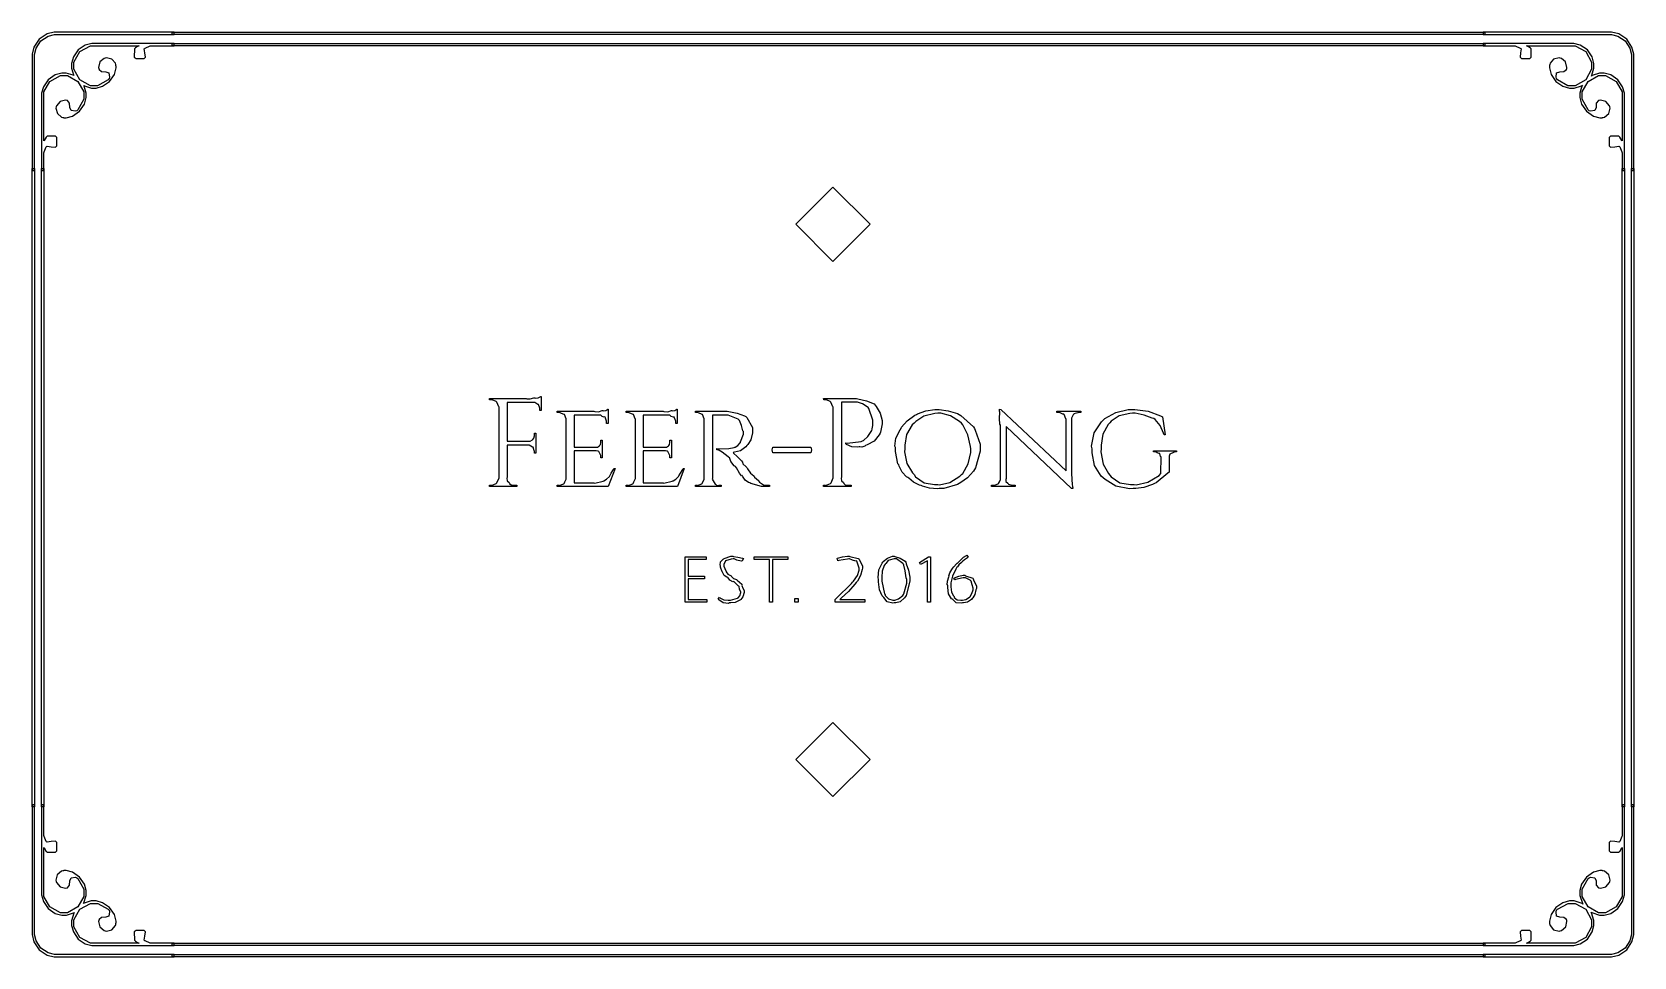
# Model space of a CAD drawing. Extents: x 0.09 to 3.27, y 0.08 to 1.92.
import ezdxf

# ---------------------------------------------------------------- set-up
doc = ezdxf.new("R2010")
doc.units = 0
doc.header["$MEASUREMENT"] = 0

msp = doc.modelspace()

# ---------------------------------------------------------------- linework, layer by layer
at = {"color": 33}
for points in [[(0.0919, 1.8706), (0.0919, 1.875), (0.0953, 1.8879), (0.1048, 1.9021), (0.1189, 1.9117), (0.1318, 1.9151), (0.1362, 1.9151), (0.3696, 1.9151), (0.3696, 1.9198), (0.1362, 1.9198), (0.1314, 1.9198), (0.1171, 1.9159), (0.1015, 1.9054), (0.091, 1.8898), (0.0871, 1.8755), (0.0871, 1.8706), (0.0871, 1.6449), (0.0919, 1.6449), (0.0919, 1.8706)], [(0.0919, 1.8706), (0.0919, 1.875), (0.0953, 1.8879), (0.1048, 1.9021), (0.1189, 1.9117), (0.1318, 1.9151), (0.1362, 1.9151), (0.3696, 1.9151), (0.3696, 1.9198), (0.1362, 1.9198), (0.1314, 1.9198), (0.1171, 1.9159), (0.1015, 1.9054), (0.091, 1.8898), (0.0871, 1.8755), (0.0871, 1.8706), (0.0871, 1.6449), (0.0919, 1.6449), (0.0919, 1.8706)], [(0.3659, 1.9198), (2.9743, 1.9198), (2.9743, 1.9151), (0.3659, 1.9151), (0.3659, 1.9198)], [(0.3659, 1.9198), (2.9743, 1.9198), (2.9743, 1.9151), (0.3659, 1.9151), (0.3659, 1.9198)], [(3.2215, 1.9151), (3.2258, 1.9151), (3.2387, 1.9117), (3.2528, 1.9021), (3.2623, 1.8879), (3.2658, 1.875), (3.2658, 1.8706), (3.2658, 1.6449), (3.2705, 1.6449), (3.2705, 1.8706), (3.2705, 1.8755), (3.2666, 1.8898), (3.2561, 1.9054), (3.2405, 1.9159), (3.2262, 1.9198), (3.2215, 1.9198), (2.9706, 1.9198), (2.9706, 1.9151), (3.2215, 1.9151)], [(3.2215, 1.9151), (3.2258, 1.9151), (3.2387, 1.9117), (3.2528, 1.9021), (3.2623, 1.8879), (3.2658, 1.875), (3.2658, 1.8706), (3.2658, 1.6449), (3.2705, 1.6449), (3.2705, 1.8706), (3.2705, 1.8755), (3.2666, 1.8898), (3.2561, 1.9054), (3.2405, 1.9159), (3.2262, 1.9198), (3.2215, 1.9198), (2.9706, 1.9198), (2.9706, 1.9151), (3.2215, 1.9151)], [(0.1108, 1.68), (0.1111, 1.6815), (0.1154, 1.6914), (0.116, 1.6921), (0.117, 1.6932), (0.1251, 1.6918), (0.1338, 1.6911), (0.1351, 1.6924), (0.1364, 1.6938), (0.1363, 1.7104), (0.135, 1.7117), (0.1337, 1.7131), (0.1171, 1.713), (0.1158, 1.7116), (0.1153, 1.7111), (0.1111, 1.7043), (0.1108, 1.7035), (0.1108, 1.7936), (0.1108, 1.8007), (0.1224, 1.8217), (0.1434, 1.8333), (0.1504, 1.8333), (0.1574, 1.8333), (0.1784, 1.8217), (0.19, 1.8007), (0.19, 1.7936), (0.19, 1.7861), (0.1782, 1.7653), (0.1761, 1.7635), (0.1734, 1.7628), (0.1647, 1.7636), (0.1623, 1.7701), (0.1619, 1.7783), (0.1578, 1.7834), (0.1562, 1.7838), (0.1539, 1.7844), (0.1431, 1.7818), (0.1359, 1.7733), (0.1353, 1.771), (0.1347, 1.7687), (0.1374, 1.7579), (0.1457, 1.7506), (0.1481, 1.75), (0.1482, 1.75), (0.1502, 1.7498), (0.1504, 1.7497), (0.1504, 1.7493), (0.1547, 1.7493), (0.1676, 1.7528), (0.1816, 1.7623), (0.1911, 1.7764), (0.1947, 1.7894), (0.1947, 1.7936), (0.1947, 1.7986), (0.1906, 1.812), (0.1899, 1.8134), (0.1915, 1.8127), (0.2054, 1.8085), (0.2101, 1.8085), (0.2144, 1.8085), (0.2272, 1.812), (0.2413, 1.8215), (0.2508, 1.8356), (0.2543, 1.8486), (0.2543, 1.8529), (0.2539, 1.8529), (0.2538, 1.8531), (0.2535, 1.8551), (0.2535, 1.8553), (0.2529, 1.8576), (0.2457, 1.866), (0.2349, 1.8687), (0.2326, 1.8681), (0.2303, 1.8675), (0.2219, 1.8603), (0.2192, 1.8495), (0.2198, 1.8471), (0.2202, 1.8455), (0.2253, 1.8414), (0.2335, 1.8409), (0.2399, 1.8386), (0.2408, 1.8299), (0.2401, 1.8272), (0.2383, 1.8251), (0.2171, 1.8132), (0.2101, 1.8132), (0.203, 1.8132), (0.182, 1.8249), (0.1705, 1.8459), (0.1705, 1.8529), (0.1705, 1.8599), (0.182, 1.881), (0.203, 1.8926), (0.2101, 1.8926), (0.3, 1.8926), (0.2992, 1.8923), (0.2923, 1.8881), (0.2918, 1.8876), (0.2905, 1.8863), (0.2904, 1.8697), (0.2918, 1.8684), (0.2931, 1.8671), (0.3097, 1.8669), (0.311, 1.8682), (0.3123, 1.8696), (0.3116, 1.8783), (0.3102, 1.8864), (0.3113, 1.8874), (0.3121, 1.888), (0.3219, 1.8923), (0.3235, 1.8926), (0.3696, 1.8926), (0.3696, 1.8973), (0.2101, 1.8973), (0.2057, 1.8973), (0.1928, 1.8938), (0.1788, 1.8843), (0.1693, 1.8702), (0.1658, 1.8572), (0.1658, 1.8529), (0.1658, 1.848), (0.1698, 1.8346), (0.1705, 1.8331), (0.169, 1.8339), (0.155, 1.838), (0.1504, 1.838), (0.1461, 1.838), (0.1331, 1.8345), (0.1191, 1.825), (0.1096, 1.8109), (0.1062, 1.798), (0.1062, 1.7936), (0.1062, 1.6449), (0.1108, 1.6449), (0.1108, 1.68), (0.1108, 1.68)], [(0.1108, 1.68), (0.1111, 1.6815), (0.1154, 1.6914), (0.116, 1.6921), (0.117, 1.6932), (0.1251, 1.6918), (0.1338, 1.6911), (0.1351, 1.6924), (0.1364, 1.6938), (0.1363, 1.7104), (0.135, 1.7117), (0.1337, 1.7131), (0.1171, 1.713), (0.1158, 1.7116), (0.1153, 1.7111), (0.1111, 1.7043), (0.1108, 1.7035), (0.1108, 1.7936), (0.1108, 1.8007), (0.1224, 1.8217), (0.1434, 1.8333), (0.1504, 1.8333), (0.1574, 1.8333), (0.1784, 1.8217), (0.19, 1.8007), (0.19, 1.7936), (0.19, 1.7861), (0.1782, 1.7653), (0.1761, 1.7635), (0.1734, 1.7628), (0.1647, 1.7636), (0.1623, 1.7701), (0.1619, 1.7783), (0.1578, 1.7834), (0.1562, 1.7838), (0.1539, 1.7844), (0.1431, 1.7818), (0.1359, 1.7733), (0.1353, 1.771), (0.1347, 1.7687), (0.1374, 1.7579), (0.1457, 1.7506), (0.1481, 1.75), (0.1482, 1.75), (0.1502, 1.7498), (0.1504, 1.7497), (0.1504, 1.7493), (0.1547, 1.7493), (0.1676, 1.7528), (0.1816, 1.7623), (0.1911, 1.7764), (0.1947, 1.7894), (0.1947, 1.7936), (0.1947, 1.7986), (0.1906, 1.812), (0.1899, 1.8134), (0.1915, 1.8127), (0.2054, 1.8085), (0.2101, 1.8085), (0.2144, 1.8085), (0.2272, 1.812), (0.2413, 1.8215), (0.2508, 1.8356), (0.2543, 1.8486), (0.2543, 1.8529), (0.2539, 1.8529), (0.2538, 1.8531), (0.2535, 1.8551), (0.2535, 1.8553), (0.2529, 1.8576), (0.2457, 1.866), (0.2349, 1.8687), (0.2326, 1.8681), (0.2303, 1.8675), (0.2219, 1.8603), (0.2192, 1.8495), (0.2198, 1.8471), (0.2202, 1.8455), (0.2253, 1.8414), (0.2335, 1.8409), (0.2399, 1.8386), (0.2408, 1.8299), (0.2401, 1.8272), (0.2383, 1.8251), (0.2171, 1.8132), (0.2101, 1.8132), (0.203, 1.8132), (0.182, 1.8249), (0.1705, 1.8459), (0.1705, 1.8529), (0.1705, 1.8599), (0.182, 1.881), (0.203, 1.8926), (0.2101, 1.8926), (0.3, 1.8926), (0.2992, 1.8923), (0.2923, 1.8881), (0.2918, 1.8876), (0.2905, 1.8863), (0.2904, 1.8697), (0.2918, 1.8684), (0.2931, 1.8671), (0.3097, 1.8669), (0.311, 1.8682), (0.3123, 1.8696), (0.3116, 1.8783), (0.3102, 1.8864), (0.3113, 1.8874), (0.3121, 1.888), (0.3219, 1.8923), (0.3235, 1.8926), (0.3696, 1.8926), (0.3696, 1.8973), (0.2101, 1.8973), (0.2057, 1.8973), (0.1928, 1.8938), (0.1788, 1.8843), (0.1693, 1.8702), (0.1658, 1.8572), (0.1658, 1.8529), (0.1658, 1.848), (0.1698, 1.8346), (0.1705, 1.8331), (0.169, 1.8339), (0.155, 1.838), (0.1504, 1.838), (0.1461, 1.838), (0.1331, 1.8345), (0.1191, 1.825), (0.1096, 1.8109), (0.1062, 1.798), (0.1062, 1.7936), (0.1062, 1.6449), (0.1108, 1.6449), (0.1108, 1.68), (0.1108, 1.68)], [(0.3659, 1.8973), (2.9743, 1.8973), (2.9743, 1.8926), (0.3659, 1.8926), (0.3659, 1.8973)], [(0.3659, 1.8973), (2.9743, 1.8973), (2.9743, 1.8926), (0.3659, 1.8926), (0.3659, 1.8973)], [(3.2073, 1.838), (3.2019, 1.838), (3.1874, 1.8334), (3.1859, 1.8324), (3.1866, 1.834), (3.1909, 1.8482), (3.1909, 1.8529), (3.1909, 1.8572), (3.1873, 1.8702), (3.1779, 1.8843), (3.1639, 1.8938), (3.1509, 1.8973), (3.1467, 1.8973), (2.9706, 1.8973), (2.9706, 1.8926), (3.0332, 1.8926), (3.0347, 1.8923), (3.0446, 1.888), (3.0454, 1.8874), (3.0464, 1.8864), (3.045, 1.8783), (3.0443, 1.8696), (3.0456, 1.8682), (3.0469, 1.8669), (3.0636, 1.867), (3.0649, 1.8683), (3.0663, 1.8697), (3.0661, 1.8863), (3.0648, 1.8876), (3.0644, 1.8881), (3.0575, 1.8923), (3.0567, 1.8926), (3.1467, 1.8926), (3.1536, 1.8926), (3.1746, 1.881), (3.1862, 1.8599), (3.1862, 1.8529), (3.1862, 1.8459), (3.1746, 1.8249), (3.1536, 1.8132), (3.1467, 1.8132), (3.1391, 1.8132), (3.1183, 1.8251), (3.1165, 1.8272), (3.1159, 1.8299), (3.1167, 1.8386), (3.1231, 1.8409), (3.1313, 1.8414), (3.1364, 1.8455), (3.1368, 1.8471), (3.1374, 1.8494), (3.1347, 1.8603), (3.1264, 1.8675), (3.124, 1.868), (3.1217, 1.8686), (3.1109, 1.866), (3.1037, 1.8576), (3.1032, 1.8553), (3.1031, 1.8551), (3.1028, 1.8531), (3.1028, 1.8529), (3.1024, 1.8529), (3.1024, 1.8486), (3.1059, 1.8356), (3.1153, 1.8215), (3.1294, 1.812), (3.1423, 1.8085), (3.1467, 1.8085), (3.152, 1.8085), (3.1664, 1.8132), (3.168, 1.8141), (3.1672, 1.8126), (3.163, 1.7984), (3.163, 1.7936), (3.163, 1.7894), (3.1664, 1.7764), (3.1759, 1.7623), (3.19, 1.7528), (3.2029, 1.7493), (3.2073, 1.7493), (3.2073, 1.7497), (3.2074, 1.7498), (3.2094, 1.75), (3.2096, 1.75), (3.2119, 1.7506), (3.2203, 1.7579), (3.2229, 1.7686), (3.2223, 1.771), (3.2217, 1.7733), (3.2145, 1.7818), (3.2037, 1.7844), (3.2014, 1.7838), (3.1998, 1.7834), (3.1957, 1.7783), (3.1952, 1.7701), (3.1929, 1.7636), (3.1842, 1.7628), (3.1815, 1.7635), (3.1794, 1.7653), (3.1676, 1.7866), (3.1676, 1.7936), (3.1676, 1.8007), (3.1792, 1.8217), (3.2002, 1.8333), (3.2073, 1.8333), (3.2142, 1.8333), (3.2352, 1.8217), (3.2468, 1.8007), (3.2468, 1.7936), (3.2468, 1.7035), (3.2465, 1.7043), (3.2424, 1.7111), (3.2419, 1.7116), (3.2405, 1.713), (3.2239, 1.7131), (3.2226, 1.7117), (3.2212, 1.7104), (3.2212, 1.6938), (3.2225, 1.6924), (3.2239, 1.6911), (3.2326, 1.6918), (3.2406, 1.6932), (3.2416, 1.6921), (3.2422, 1.6914), (3.2465, 1.6815), (3.2468, 1.68), (3.2468, 1.6449), (3.2515, 1.6449), (3.2515, 1.7936), (3.2515, 1.798), (3.248, 1.8109), (3.2385, 1.825), (3.2244, 1.8345), (3.2115, 1.838), (3.2073, 1.838)], [(3.2073, 1.838), (3.2019, 1.838), (3.1874, 1.8334), (3.1859, 1.8324), (3.1866, 1.834), (3.1909, 1.8482), (3.1909, 1.8529), (3.1909, 1.8572), (3.1873, 1.8702), (3.1779, 1.8843), (3.1639, 1.8938), (3.1509, 1.8973), (3.1467, 1.8973), (2.9706, 1.8973), (2.9706, 1.8926), (3.0332, 1.8926), (3.0347, 1.8923), (3.0446, 1.888), (3.0454, 1.8874), (3.0464, 1.8864), (3.045, 1.8783), (3.0443, 1.8696), (3.0456, 1.8682), (3.0469, 1.8669), (3.0636, 1.867), (3.0649, 1.8683), (3.0663, 1.8697), (3.0661, 1.8863), (3.0648, 1.8876), (3.0644, 1.8881), (3.0575, 1.8923), (3.0567, 1.8926), (3.1467, 1.8926), (3.1536, 1.8926), (3.1746, 1.881), (3.1862, 1.8599), (3.1862, 1.8529), (3.1862, 1.8459), (3.1746, 1.8249), (3.1536, 1.8132), (3.1467, 1.8132), (3.1391, 1.8132), (3.1183, 1.8251), (3.1165, 1.8272), (3.1159, 1.8299), (3.1167, 1.8386), (3.1231, 1.8409), (3.1313, 1.8414), (3.1364, 1.8455), (3.1368, 1.8471), (3.1374, 1.8494), (3.1347, 1.8603), (3.1264, 1.8675), (3.124, 1.868), (3.1217, 1.8686), (3.1109, 1.866), (3.1037, 1.8576), (3.1032, 1.8553), (3.1031, 1.8551), (3.1028, 1.8531), (3.1028, 1.8529), (3.1024, 1.8529), (3.1024, 1.8486), (3.1059, 1.8356), (3.1153, 1.8215), (3.1294, 1.812), (3.1423, 1.8085), (3.1467, 1.8085), (3.152, 1.8085), (3.1664, 1.8132), (3.168, 1.814), (3.1672, 1.8125), (3.163, 1.7984), (3.163, 1.7936), (3.163, 1.7894), (3.1664, 1.7764), (3.1759, 1.7623), (3.19, 1.7528), (3.2029, 1.7493), (3.2073, 1.7493), (3.2073, 1.7497), (3.2074, 1.7498), (3.2094, 1.75), (3.2096, 1.75), (3.2119, 1.7506), (3.2203, 1.7579), (3.2229, 1.7686), (3.2223, 1.771), (3.2217, 1.7733), (3.2145, 1.7818), (3.2037, 1.7844), (3.2014, 1.7838), (3.1998, 1.7834), (3.1957, 1.7783), (3.1952, 1.7701), (3.1929, 1.7636), (3.1842, 1.7628), (3.1815, 1.7635), (3.1794, 1.7653), (3.1676, 1.7866), (3.1676, 1.7936), (3.1676, 1.8007), (3.1792, 1.8217), (3.2002, 1.8333), (3.2073, 1.8333), (3.2142, 1.8333), (3.2352, 1.8217), (3.2468, 1.8007), (3.2468, 1.7936), (3.2468, 1.7035), (3.2465, 1.7043), (3.2424, 1.7111), (3.2419, 1.7116), (3.2405, 1.713), (3.2239, 1.7131), (3.2226, 1.7117), (3.2212, 1.7104), (3.2212, 1.6938), (3.2225, 1.6924), (3.2239, 1.6911), (3.2326, 1.6918), (3.2406, 1.6932), (3.2416, 1.6921), (3.2422, 1.6914), (3.2465, 1.6815), (3.2468, 1.68), (3.2468, 1.6449), (3.2515, 1.6449), (3.2515, 1.7936), (3.2515, 1.798), (3.248, 1.8109), (3.2385, 1.825), (3.2244, 1.8345), (3.2115, 1.838), (3.2073, 1.838)], [(0.0871, 1.6487), (0.0919, 1.6487), (0.0919, 0.3801), (0.0871, 0.3801), (0.0871, 1.6487)], [(0.0871, 1.6487), (0.0919, 1.6487), (0.0919, 0.3801), (0.0871, 0.3801), (0.0871, 1.6487)], [(0.1062, 1.6487), (0.1108, 1.6487), (0.1108, 0.3801), (0.1062, 0.3801), (0.1062, 1.6487)], [(0.1062, 1.6487), (0.1108, 1.6487), (0.1108, 0.3801), (0.1062, 0.3801), (0.1062, 1.6487)], [(3.2468, 1.6487), (3.2515, 1.6487), (3.2515, 0.3801), (3.2468, 0.3801), (3.2468, 1.6487)], [(3.2468, 1.6487), (3.2515, 1.6487), (3.2515, 0.3801), (3.2468, 0.3801), (3.2468, 1.6487)], [(3.2658, 1.6487), (3.2705, 1.6487), (3.2705, 0.3801), (3.2658, 0.3801), (3.2658, 1.6487)], [(3.2658, 1.6487), (3.2705, 1.6487), (3.2705, 0.3801), (3.2658, 0.3801), (3.2658, 1.6487)], [(1.6788, 1.6115), (1.7526, 1.5377), (1.6788, 1.464), (1.6051, 1.5377), (1.6788, 1.6115)], [(1.3849, 0.787), (1.3849, 0.8768), (1.4268, 0.8768), (1.4268, 0.8716), (1.391, 0.8716), (1.391, 0.8384), (1.4233, 0.8384), (1.4233, 0.8334), (1.391, 0.8334), (1.391, 0.7922), (1.4281, 0.7922), (1.4281, 0.787), (1.3849, 0.787)], [(1.4986, 0.8688), (1.496, 0.8685), (1.4878, 0.8702), (1.4822, 0.8727), (1.4804, 0.8727), (1.4766, 0.8725), (1.4655, 0.8691), (1.4621, 0.8617), (1.4621, 0.8592), (1.4617, 0.858), (1.4656, 0.849), (1.4663, 0.8482), (1.4662, 0.8469), (1.4696, 0.8427), (1.4753, 0.8399), (1.4762, 0.8393), (1.4768, 0.8378), (1.4814, 0.834), (1.487, 0.832), (1.488, 0.8312), (1.4887, 0.8304), (1.4974, 0.8222), (1.4982, 0.8213), (1.4977, 0.8198), (1.4996, 0.8144), (1.5023, 0.8101), (1.5023, 0.8087), (1.502, 0.8061), (1.4999, 0.7976), (1.4959, 0.7923), (1.4947, 0.7913), (1.4926, 0.79), (1.4843, 0.7864), (1.4761, 0.7855), (1.4734, 0.7855), (1.471, 0.7844), (1.4606, 0.7857), (1.452, 0.7913), (1.4504, 0.7924), (1.4534, 0.797), (1.4541, 0.7951), (1.4616, 0.7912), (1.4703, 0.7909), (1.4732, 0.7909), (1.4748, 0.7906), (1.4889, 0.7945), (1.4899, 0.7952), (1.4905, 0.7953), (1.4936, 0.7996), (1.4958, 0.8058), (1.4958, 0.8078), (1.4949, 0.8082), (1.4933, 0.8124), (1.4923, 0.8176), (1.4916, 0.8184), (1.4904, 0.819), (1.4824, 0.8269), (1.4814, 0.8276), (1.4798, 0.8272), (1.4741, 0.8302), (1.4705, 0.8353), (1.4695, 0.836), (1.4677, 0.8361), (1.4625, 0.8398), (1.4602, 0.8452), (1.4595, 0.8462), (1.4586, 0.8469), (1.4554, 0.856), (1.4554, 0.859), (1.4545, 0.8602), (1.4555, 0.8667), (1.4608, 0.8723), (1.4619, 0.8731), (1.4626, 0.8738), (1.4756, 0.8783), (1.4799, 0.8783), (1.4811, 0.8777), (1.4896, 0.8762), (1.4991, 0.8745), (1.5008, 0.8738), (1.4986, 0.8688)], [(1.5527, 0.8716), (1.5223, 0.8716), (1.5223, 0.8768), (1.5891, 0.8768), (1.5891, 0.8716), (1.5588, 0.8716), (1.5588, 0.787), (1.5527, 0.787), (1.5527, 0.8716)], [(1.6828, 0.787), (1.6828, 0.792), (1.6857, 0.7946), (1.7156, 0.8238), (1.7178, 0.8265), (1.7198, 0.8282), (1.7274, 0.8399), (1.731, 0.8502), (1.731, 0.8536), (1.7308, 0.8545), (1.7265, 0.8679), (1.7256, 0.8686), (1.7239, 0.8682), (1.7178, 0.8701), (1.7119, 0.8727), (1.71, 0.8727), (1.7075, 0.8725), (1.6903, 0.8694), (1.6885, 0.8688), (1.687, 0.874), (1.6879, 0.8744), (1.6974, 0.8768), (1.7075, 0.8783), (1.7108, 0.8783), (1.712, 0.8777), (1.7287, 0.8737), (1.7299, 0.8727), (1.7311, 0.8716), (1.7375, 0.8588), (1.7375, 0.8545), (1.7368, 0.8514), (1.7334, 0.8395), (1.7272, 0.8285), (1.7251, 0.8258), (1.7223, 0.8222), (1.7095, 0.808), (1.6956, 0.7951), (1.6922, 0.7922), (1.7423, 0.7922), (1.7423, 0.787), (1.6828, 0.787)], [(1.8007, 0.7855), (1.7975, 0.7845), (1.7864, 0.7871), (1.7796, 0.796), (1.7781, 0.798), (1.7763, 0.7992), (1.7711, 0.8115), (1.7695, 0.827), (1.7695, 0.8321), (1.7686, 0.8355), (1.7702, 0.851), (1.7763, 0.864), (1.7777, 0.866), (1.7787, 0.8673), (1.787, 0.8741), (1.7973, 0.8783), (1.8007, 0.8783), (1.802, 0.8777), (1.8121, 0.8743), (1.8221, 0.868), (1.8235, 0.866), (1.8242, 0.8631), (1.8286, 0.8502), (1.8318, 0.8367), (1.8318, 0.8321), (1.8315, 0.8283), (1.8245, 0.8002), (1.8231, 0.798), (1.821, 0.7951), (1.8122, 0.7872), (1.8036, 0.7855), (1.8007, 0.7855)], [(1.7825, 0.8621), (1.7807, 0.8598), (1.7765, 0.8485), (1.776, 0.8361), (1.776, 0.8319), (1.7758, 0.8284), (1.7814, 0.8036), (1.7825, 0.8017), (1.7828, 0.7999), (1.7892, 0.7935), (1.7978, 0.7909), (1.8007, 0.7909), (1.8015, 0.7906), (1.8093, 0.7931), (1.8176, 0.7999), (1.8187, 0.8017), (1.8195, 0.8035), (1.8253, 0.8248), (1.8253, 0.8319), (1.8244, 0.8349), (1.8223, 0.8488), (1.8198, 0.8603), (1.8187, 0.8621), (1.8173, 0.8634), (1.8049, 0.8727), (1.8007, 0.8727), (1.7977, 0.8725), (1.7887, 0.8698), (1.7836, 0.8639), (1.7825, 0.8621)], [(1.8728, 0.8768), (1.8728, 0.787), (1.8667, 0.787), (1.8667, 0.8692), (1.8524, 0.8616), (1.8505, 0.8655), (1.8689, 0.8768), (1.8728, 0.8768)], [(1.9133, 0.8204), (1.9131, 0.8174), (1.9145, 0.8063), (1.9185, 0.799), (1.9196, 0.7978), (1.9198, 0.796), (1.9256, 0.7913), (1.9329, 0.7909), (1.9354, 0.7909), (1.9361, 0.7906), (1.9429, 0.7921), (1.9503, 0.7965), (1.9513, 0.7976), (1.9512, 0.7979), (1.9544, 0.8038), (1.9576, 0.8114), (1.9576, 0.8139), (1.9571, 0.8144), (1.9556, 0.8209), (1.9532, 0.8283), (1.9524, 0.8293), (1.9515, 0.8303), (1.9419, 0.8354), (1.9387, 0.8354), (1.9372, 0.8348), (1.9222, 0.8316), (1.9207, 0.8308), (1.9189, 0.8347), (1.92, 0.8352), (1.9287, 0.8382), (1.9377, 0.8404), (1.9406, 0.8404), (1.9423, 0.8394), (1.9565, 0.8342), (1.9576, 0.833), (1.9582, 0.8314), (1.9639, 0.8184), (1.9639, 0.8141), (1.9629, 0.8111), (1.9604, 0.8017), (1.957, 0.7954), (1.9556, 0.7939), (1.954, 0.792), (1.9462, 0.7868), (1.9384, 0.7855), (1.9359, 0.7855), (1.9332, 0.7845), (1.9236, 0.7857), (1.9174, 0.7914), (1.9161, 0.7926), (1.9141, 0.7935), (1.9084, 0.803), (1.9068, 0.8161), (1.9068, 0.8204), (1.9059, 0.8215), (1.9061, 0.8288), (1.909, 0.8368), (1.9094, 0.8382), (1.9088, 0.8388), (1.9107, 0.8448), (1.9151, 0.8515), (1.9157, 0.8525), (1.9159, 0.8527), (1.9192, 0.8571), (1.924, 0.8631), (1.925, 0.864), (1.9259, 0.8644), (1.9343, 0.8724), (1.935, 0.8729), (1.9348, 0.8731), (1.9382, 0.876), (1.944, 0.8794), (1.945, 0.8801), (1.9476, 0.876), (1.9458, 0.8748), (1.9403, 0.8709), (1.9367, 0.868), (1.9359, 0.8673), (1.9342, 0.8658), (1.9292, 0.8609), (1.9262, 0.8572), (1.9252, 0.856), (1.9232, 0.8525), (1.9162, 0.8382), (1.9133, 0.8249), (1.9133, 0.8204)], [(1.6032, 0.787), (1.6032, 0.7937), (1.6099, 0.7937), (1.6099, 0.787), (1.6032, 0.787)], [(1.6788, 0.5479), (1.7526, 0.4742), (1.6788, 0.4004), (1.6051, 0.4742), (1.6788, 0.5479)], [(0.1362, 0.0863), (0.1318, 0.0863), (0.1189, 0.0898), (0.1048, 0.0994), (0.0953, 0.1135), (0.0919, 0.1265), (0.0919, 0.1308), (0.0919, 0.3839), (0.0871, 0.3839), (0.0871, 0.1308), (0.0871, 0.126), (0.091, 0.1117), (0.1015, 0.0961), (0.1171, 0.0855), (0.1314, 0.0816), (0.1362, 0.0816), (0.3696, 0.0816), (0.3696, 0.0863), (0.1362, 0.0863)], [(0.1362, 0.0863), (0.1318, 0.0863), (0.1189, 0.0898), (0.1048, 0.0994), (0.0953, 0.1135), (0.0919, 0.1265), (0.0919, 0.1308), (0.0919, 0.3838), (0.0871, 0.3838), (0.0871, 0.1308), (0.0871, 0.126), (0.091, 0.1117), (0.1015, 0.0961), (0.1171, 0.0855), (0.1314, 0.0816), (0.1362, 0.0816), (0.3696, 0.0816), (0.3696, 0.0863), (0.1362, 0.0863)], [(0.3235, 0.1089), (0.322, 0.1091), (0.3121, 0.1134), (0.3113, 0.114), (0.3102, 0.1151), (0.3116, 0.1231), (0.3123, 0.1319), (0.311, 0.1332), (0.3097, 0.1345), (0.2931, 0.1345), (0.2918, 0.1331), (0.2904, 0.1318), (0.2905, 0.1152), (0.2918, 0.1138), (0.2923, 0.1133), (0.2992, 0.1092), (0.3, 0.1089), (0.2101, 0.1089), (0.203, 0.1089), (0.182, 0.1205), (0.1705, 0.1415), (0.1705, 0.1485), (0.1705, 0.1556), (0.182, 0.1766), (0.203, 0.1882), (0.2101, 0.1882), (0.2176, 0.1882), (0.2383, 0.1765), (0.2401, 0.1743), (0.2408, 0.1716), (0.24, 0.1629), (0.2335, 0.1606), (0.2253, 0.1601), (0.2202, 0.156), (0.2198, 0.1543), (0.2192, 0.152), (0.2219, 0.1412), (0.2303, 0.134), (0.2326, 0.1334), (0.2349, 0.1328), (0.2457, 0.1354), (0.2529, 0.1439), (0.2535, 0.1462), (0.2535, 0.1464), (0.2538, 0.1484), (0.2539, 0.1485), (0.2543, 0.1485), (0.2543, 0.1529), (0.2508, 0.1658), (0.2413, 0.1799), (0.2272, 0.1894), (0.2144, 0.1929), (0.2101, 0.1929), (0.2048, 0.1929), (0.1906, 0.1885), (0.1891, 0.1876), (0.19, 0.1893), (0.1947, 0.2041), (0.1947, 0.2091), (0.1947, 0.2134), (0.1911, 0.2264), (0.1816, 0.2405), (0.1676, 0.25), (0.1547, 0.2534), (0.1504, 0.2534), (0.1504, 0.253), (0.1502, 0.253), (0.1482, 0.2527), (0.1481, 0.2526), (0.1457, 0.2521), (0.1373, 0.2449), (0.1347, 0.234), (0.1353, 0.2317), (0.1359, 0.2294), (0.1431, 0.2209), (0.1539, 0.2183), (0.1562, 0.2189), (0.1578, 0.2193), (0.1619, 0.2244), (0.1623, 0.2326), (0.1647, 0.2391), (0.1734, 0.2399), (0.1761, 0.2392), (0.1782, 0.2374), (0.19, 0.2162), (0.19, 0.2091), (0.19, 0.2021), (0.1784, 0.181), (0.1574, 0.1694), (0.1504, 0.1694), (0.1434, 0.1694), (0.1224, 0.181), (0.1108, 0.2021), (0.1108, 0.2091), (0.1108, 0.2992), (0.1111, 0.2984), (0.1153, 0.2915), (0.1158, 0.291), (0.1171, 0.2897), (0.1337, 0.2897), (0.135, 0.291), (0.1363, 0.2923), (0.1364, 0.309), (0.1351, 0.3103), (0.1337, 0.3117), (0.125, 0.3109), (0.117, 0.3095), (0.1159, 0.3105), (0.1153, 0.3113), (0.1111, 0.3213), (0.1108, 0.3227), (0.1108, 0.3839), (0.1062, 0.3839), (0.1062, 0.2091), (0.1062, 0.2048), (0.1096, 0.1918), (0.1191, 0.1777), (0.1331, 0.1682), (0.1461, 0.1647), (0.1504, 0.1647), (0.1556, 0.1647), (0.1698, 0.1691), (0.1713, 0.17), (0.1704, 0.1684), (0.1658, 0.1535), (0.1658, 0.1485), (0.1658, 0.1442), (0.1693, 0.1313), (0.1788, 0.1172), (0.1928, 0.1077), (0.2057, 0.1041), (0.2101, 0.1041), (0.3696, 0.1041), (0.3696, 0.1088), (0.3235, 0.1088), (0.3235, 0.1089), (0.3235, 0.1089)], [(0.3235, 0.1089), (0.322, 0.1091), (0.3121, 0.1134), (0.3113, 0.114), (0.3102, 0.1151), (0.3116, 0.1231), (0.3123, 0.1319), (0.311, 0.1332), (0.3097, 0.1345), (0.2931, 0.1345), (0.2918, 0.1331), (0.2904, 0.1318), (0.2905, 0.1152), (0.2918, 0.1138), (0.2923, 0.1133), (0.2992, 0.1092), (0.3, 0.1089), (0.2101, 0.1089), (0.203, 0.1089), (0.182, 0.1205), (0.1705, 0.1415), (0.1705, 0.1485), (0.1705, 0.1556), (0.182, 0.1766), (0.203, 0.1882), (0.2101, 0.1882), (0.2176, 0.1882), (0.2383, 0.1765), (0.2401, 0.1743), (0.2408, 0.1716), (0.24, 0.1629), (0.2335, 0.1606), (0.2253, 0.1601), (0.2202, 0.156), (0.2198, 0.1543), (0.2192, 0.152), (0.2219, 0.1412), (0.2303, 0.134), (0.2326, 0.1334), (0.2349, 0.1328), (0.2457, 0.1354), (0.2529, 0.1439), (0.2535, 0.1462), (0.2535, 0.1464), (0.2538, 0.1484), (0.2539, 0.1485), (0.2543, 0.1485), (0.2543, 0.1529), (0.2508, 0.1658), (0.2413, 0.1799), (0.2272, 0.1894), (0.2144, 0.1929), (0.2101, 0.1929), (0.2048, 0.1929), (0.1906, 0.1885), (0.1891, 0.1876), (0.19, 0.1893), (0.1947, 0.2041), (0.1947, 0.2091), (0.1947, 0.2134), (0.1911, 0.2264), (0.1816, 0.2405), (0.1676, 0.25), (0.1547, 0.2534), (0.1504, 0.2534), (0.1504, 0.253), (0.1502, 0.253), (0.1482, 0.2527), (0.1481, 0.2526), (0.1457, 0.2521), (0.1373, 0.2449), (0.1347, 0.234), (0.1353, 0.2317), (0.1359, 0.2294), (0.1431, 0.2209), (0.1539, 0.2183), (0.1562, 0.2189), (0.1578, 0.2193), (0.1619, 0.2244), (0.1623, 0.2326), (0.1647, 0.2391), (0.1734, 0.2399), (0.1761, 0.2392), (0.1782, 0.2374), (0.19, 0.2162), (0.19, 0.2091), (0.19, 0.2021), (0.1784, 0.181), (0.1574, 0.1694), (0.1504, 0.1694), (0.1434, 0.1694), (0.1224, 0.181), (0.1108, 0.2021), (0.1108, 0.2091), (0.1108, 0.2992), (0.1111, 0.2984), (0.1153, 0.2915), (0.1158, 0.291), (0.1171, 0.2897), (0.1337, 0.2897), (0.135, 0.291), (0.1363, 0.2923), (0.1364, 0.309), (0.1351, 0.3103), (0.1337, 0.3117), (0.125, 0.3109), (0.117, 0.3095), (0.1159, 0.3105), (0.1153, 0.3113), (0.1111, 0.3213), (0.1108, 0.3227), (0.1108, 0.3838), (0.1062, 0.3838), (0.1062, 0.2091), (0.1062, 0.2048), (0.1096, 0.1918), (0.1191, 0.1777), (0.1331, 0.1682), (0.1461, 0.1647), (0.1504, 0.1647), (0.1556, 0.1647), (0.1698, 0.1691), (0.1713, 0.17), (0.1704, 0.1684), (0.1658, 0.1535), (0.1658, 0.1485), (0.1658, 0.1442), (0.1693, 0.1313), (0.1788, 0.1172), (0.1928, 0.1077), (0.2057, 0.1041), (0.2101, 0.1041), (0.3696, 0.1041), (0.3696, 0.1088), (0.3235, 0.1088), (0.3235, 0.1089), (0.3235, 0.1089)], [(3.2468, 0.3226), (3.2465, 0.3212), (3.2422, 0.3113), (3.2417, 0.3106), (3.2406, 0.3095), (3.2326, 0.3109), (3.2239, 0.3117), (3.2225, 0.3103), (3.2212, 0.309), (3.2212, 0.2923), (3.2226, 0.291), (3.2239, 0.2897), (3.2406, 0.2897), (3.2419, 0.291), (3.2424, 0.2915), (3.2465, 0.2984), (3.2468, 0.2992), (3.2468, 0.2091), (3.2468, 0.2021), (3.2352, 0.181), (3.2142, 0.1694), (3.2073, 0.1694), (3.2002, 0.1694), (3.1792, 0.181), (3.1676, 0.2021), (3.1676, 0.2091), (3.1676, 0.2166), (3.1794, 0.2374), (3.1815, 0.2392), (3.1842, 0.2399), (3.1929, 0.2391), (3.1953, 0.2326), (3.1957, 0.2244), (3.1998, 0.2193), (3.2014, 0.2189), (3.2037, 0.2183), (3.2145, 0.2209), (3.2218, 0.2294), (3.2224, 0.2317), (3.2229, 0.234), (3.2203, 0.2449), (3.2119, 0.2521), (3.2096, 0.2526), (3.2094, 0.2527), (3.2074, 0.253), (3.2073, 0.253), (3.2073, 0.2534), (3.2029, 0.2534), (3.19, 0.25), (3.1759, 0.2405), (3.1664, 0.2264), (3.163, 0.2134), (3.163, 0.2091), (3.163, 0.2035), (3.1681, 0.1884), (3.1691, 0.1867), (3.1674, 0.1877), (3.1518, 0.1929), (3.1467, 0.1929), (3.1423, 0.1929), (3.1294, 0.1894), (3.1153, 0.1799), (3.1059, 0.1658), (3.1024, 0.1529), (3.1024, 0.1485), (3.1029, 0.1485), (3.1029, 0.1484), (3.1031, 0.1464), (3.1032, 0.1462), (3.1037, 0.1439), (3.1109, 0.1354), (3.1218, 0.1328), (3.1241, 0.1334), (3.1264, 0.134), (3.1348, 0.1412), (3.1374, 0.152), (3.1368, 0.1543), (3.1364, 0.156), (3.1313, 0.1601), (3.1231, 0.1606), (3.1167, 0.1629), (3.1159, 0.1716), (3.1166, 0.1743), (3.1184, 0.1765), (3.1395, 0.1882), (3.1467, 0.1882), (3.1536, 0.1882), (3.1746, 0.1766), (3.1862, 0.1556), (3.1862, 0.1485), (3.1862, 0.1415), (3.1746, 0.1205), (3.1536, 0.1089), (3.1467, 0.1089), (3.0568, 0.1089), (3.0575, 0.1092), (3.0644, 0.1133), (3.0649, 0.1138), (3.0662, 0.1152), (3.0663, 0.1318), (3.0649, 0.1331), (3.0636, 0.1345), (3.047, 0.1345), (3.0457, 0.1332), (3.0443, 0.1319), (3.045, 0.1231), (3.0465, 0.1151), (3.0454, 0.114), (3.0446, 0.1134), (3.0347, 0.1091), (3.0332, 0.1089), (2.9706, 0.1089), (2.9706, 0.1041), (3.1467, 0.1041), (3.1509, 0.1041), (3.1639, 0.1077), (3.1779, 0.1172), (3.1874, 0.1313), (3.1909, 0.1442), (3.1909, 0.1485), (3.1909, 0.1541), (3.1858, 0.1692), (3.1848, 0.1709), (3.1865, 0.1699), (3.202, 0.1647), (3.2073, 0.1647), (3.2115, 0.1647), (3.2244, 0.1682), (3.2385, 0.1777), (3.248, 0.1918), (3.2515, 0.2048), (3.2515, 0.2091), (3.2515, 0.3839), (3.2468, 0.3839), (3.2468, 0.3226)], [(3.2658, 0.3839), (3.2658, 0.1308), (3.2658, 0.1265), (3.2623, 0.1135), (3.2528, 0.0994), (3.2387, 0.0898), (3.2258, 0.0863), (3.2215, 0.0863), (2.9706, 0.0863), (2.9706, 0.0816), (3.2215, 0.0816), (3.2262, 0.0816), (3.2405, 0.0855), (3.2561, 0.0961), (3.2666, 0.1117), (3.2705, 0.126), (3.2705, 0.1308), (3.2705, 0.3839), (3.2658, 0.3839)], [(3.2468, 0.3226), (3.2465, 0.3212), (3.2422, 0.3113), (3.2417, 0.3106), (3.2406, 0.3095), (3.2326, 0.3109), (3.2239, 0.3117), (3.2225, 0.3103), (3.2212, 0.309), (3.2212, 0.2923), (3.2226, 0.291), (3.2239, 0.2897), (3.2406, 0.2897), (3.2419, 0.291), (3.2424, 0.2915), (3.2465, 0.2984), (3.2468, 0.2992), (3.2468, 0.2091), (3.2468, 0.2021), (3.2352, 0.181), (3.2142, 0.1694), (3.2073, 0.1694), (3.2002, 0.1694), (3.1792, 0.181), (3.1676, 0.2021), (3.1676, 0.2091), (3.1676, 0.2166), (3.1794, 0.2374), (3.1815, 0.2392), (3.1842, 0.2399), (3.1929, 0.2391), (3.1953, 0.2326), (3.1957, 0.2244), (3.1998, 0.2193), (3.2014, 0.2189), (3.2037, 0.2183), (3.2145, 0.2209), (3.2218, 0.2294), (3.2224, 0.2317), (3.2229, 0.234), (3.2203, 0.2449), (3.2119, 0.2521), (3.2096, 0.2526), (3.2094, 0.2527), (3.2074, 0.253), (3.2073, 0.253), (3.2073, 0.2534), (3.2029, 0.2534), (3.19, 0.25), (3.1759, 0.2405), (3.1664, 0.2264), (3.163, 0.2134), (3.163, 0.2091), (3.163, 0.2035), (3.1681, 0.1884), (3.1691, 0.1867), (3.1674, 0.1877), (3.1518, 0.1929), (3.1467, 0.1929), (3.1423, 0.1929), (3.1294, 0.1894), (3.1153, 0.1799), (3.1059, 0.1658), (3.1024, 0.1529), (3.1024, 0.1485), (3.1029, 0.1485), (3.1029, 0.1484), (3.1031, 0.1464), (3.1032, 0.1462), (3.1037, 0.1439), (3.1109, 0.1354), (3.1218, 0.1328), (3.1241, 0.1334), (3.1264, 0.134), (3.1348, 0.1412), (3.1374, 0.152), (3.1368, 0.1543), (3.1364, 0.156), (3.1313, 0.1601), (3.1231, 0.1606), (3.1167, 0.1629), (3.1159, 0.1716), (3.1166, 0.1743), (3.1184, 0.1765), (3.1395, 0.1882), (3.1467, 0.1882), (3.1536, 0.1882), (3.1746, 0.1766), (3.1862, 0.1556), (3.1862, 0.1485), (3.1862, 0.1415), (3.1746, 0.1205), (3.1536, 0.1089), (3.1467, 0.1089), (3.0568, 0.1089), (3.0575, 0.1092), (3.0644, 0.1133), (3.0649, 0.1138), (3.0662, 0.1152), (3.0663, 0.1318), (3.0649, 0.1331), (3.0636, 0.1345), (3.047, 0.1345), (3.0457, 0.1332), (3.0443, 0.1319), (3.045, 0.1231), (3.0465, 0.1151), (3.0454, 0.114), (3.0446, 0.1134), (3.0347, 0.1091), (3.0332, 0.1089), (2.9706, 0.1089), (2.9706, 0.1041), (3.1467, 0.1041), (3.1509, 0.1041), (3.1639, 0.1077), (3.1779, 0.1172), (3.1874, 0.1313), (3.1909, 0.1442), (3.1909, 0.1485), (3.1909, 0.1541), (3.1858, 0.1692), (3.1848, 0.1709), (3.1865, 0.1699), (3.202, 0.1647), (3.2073, 0.1647), (3.2115, 0.1647), (3.2244, 0.1682), (3.2385, 0.1777), (3.248, 0.1918), (3.2515, 0.2048), (3.2515, 0.2091), (3.2515, 0.3839), (3.2468, 0.3839), (3.2468, 0.3226)], [(3.2658, 0.3838), (3.2658, 0.1308), (3.2658, 0.1265), (3.2623, 0.1135), (3.2528, 0.0994), (3.2387, 0.0898), (3.2258, 0.0863), (3.2215, 0.0863), (2.9706, 0.0863), (2.9706, 0.0816), (3.2215, 0.0816), (3.2262, 0.0816), (3.2405, 0.0855), (3.2561, 0.0961), (3.2666, 0.1117), (3.2705, 0.126), (3.2705, 0.1308), (3.2705, 0.3838), (3.2658, 0.3838)], [(0.3659, 0.1089), (2.9743, 0.1089), (2.9743, 0.1041), (0.3659, 0.1041), (0.3659, 0.1089)], [(0.3659, 0.1089), (2.9743, 0.1089), (2.9743, 0.1041), (0.3659, 0.1041), (0.3659, 0.1089)], [(0.3659, 0.0863), (2.9743, 0.0863), (2.9743, 0.0816), (0.3659, 0.0816), (0.3659, 0.0863)], [(0.3659, 0.0863), (2.9743, 0.0863), (2.9743, 0.0816), (0.3659, 0.0816), (0.3659, 0.0863)]]:
    msp.add_lwpolyline(points, close=True, dxfattribs=at)
at = {"color": 31}
for points in [[(1.0991, 1.1887), (1.0991, 1.1676), (1.0965, 1.1676), (1.0965, 1.1713), (1.0961, 1.172), (1.0935, 1.1794), (1.093, 1.18), (1.0923, 1.1797), (1.0863, 1.1837), (1.0843, 1.1837), (1.0316, 1.1837), (1.0316, 1.1064), (1.0737, 1.1064), (1.0737, 1.1064), (1.0771, 1.1066), (1.0815, 1.1096), (1.0821, 1.1101), (1.0821, 1.1101), (1.0844, 1.1127), (1.0858, 1.1171), (1.0858, 1.1186), (1.0858, 1.1223), (1.0882, 1.1223), (1.0882, 1.0828), (1.0858, 1.0828), (1.0858, 1.0867), (1.0852, 1.0874), (1.0829, 1.0946), (1.0824, 1.0951), (1.0814, 1.095), (1.0749, 1.0988), (1.0741, 1.0988), (1.0316, 1.0988), (1.0316, 1.0346), (1.0309, 1.0333), (1.0316, 1.028), (1.0354, 1.0243), (1.0361, 1.0235), (1.0359, 1.0228), (1.0397, 1.0192), (1.0455, 1.019), (1.0474, 1.019), (1.0507, 1.019), (1.0507, 1.0164), (0.996, 1.0164), (0.996, 1.019), (0.9992, 1.019), (0.9999, 1.0188), (1.0095, 1.0228), (1.0103, 1.0235), (1.011, 1.0237), (1.0152, 1.0335), (1.0153, 1.0346), (1.0153, 1.1746), (1.0148, 1.1752), (1.0111, 1.1841), (1.0103, 1.1848), (1.0094, 1.1853), (1.0017, 1.1889), (0.9992, 1.1889), (0.9962, 1.1889), (0.996, 1.1913), (1.0693, 1.1913), (1.0701, 1.1906), (1.0767, 1.1906), (1.0845, 1.1926), (1.086, 1.1928), (1.0869, 1.1923), (1.0929, 1.1931), (1.0984, 1.1956), (1.0991, 1.1958), (1.0991, 1.1887)], [(1.7768, 1.1431), (1.7762, 1.1411), (1.773, 1.1243), (1.7723, 1.1227), (1.7707, 1.119), (1.7606, 1.1065), (1.7468, 1.0992), (1.7434, 1.098), (1.7421, 1.0966), (1.7364, 1.0945), (1.7322, 1.0954), (1.7308, 1.0954), (1.728, 1.0946), (1.7161, 1.0956), (1.7059, 1.1002), (1.7041, 1.1012), (1.7041, 1.1036), (1.7068, 1.1026), (1.7351, 1.1062), (1.7377, 1.1075), (1.7393, 1.108), (1.7482, 1.1159), (1.7557, 1.1279), (1.7566, 1.1305), (1.7568, 1.1312), (1.7581, 1.1378), (1.7581, 1.1401), (1.7581, 1.1401), (1.7581, 1.1443), (1.7581, 1.1457), (1.7579, 1.1482), (1.7502, 1.1717), (1.7488, 1.1735), (1.7468, 1.1749), (1.7375, 1.1807), (1.7275, 1.1839), (1.7243, 1.1839), (1.6956, 1.1839), (1.6956, 1.0346), (1.695, 1.0333), (1.6958, 1.028), (1.6997, 1.0243), (1.7004, 1.0235), (1.7002, 1.0228), (1.7037, 1.0192), (1.7095, 1.019), (1.7115, 1.019), (1.7147, 1.019), (1.7147, 1.0164), (1.66, 1.0164), (1.66, 1.019), (1.6633, 1.019), (1.664, 1.0188), (1.6736, 1.0228), (1.6744, 1.0235), (1.675, 1.0237), (1.6793, 1.0335), (1.6794, 1.0346), (1.6794, 1.1744), (1.6786, 1.175), (1.6747, 1.1841), (1.6739, 1.1848), (1.6731, 1.1853), (1.6658, 1.1889), (1.6633, 1.1889), (1.6603, 1.1889), (1.66, 1.1913), (1.7254, 1.1913), (1.7284, 1.1906), (1.7453, 1.187), (1.7606, 1.1806), (1.7629, 1.1785), (1.7647, 1.1756), (1.7725, 1.1621), (1.7768, 1.1479), (1.7768, 1.1431)], [(1.1342, 1.019), (1.1349, 1.0188), (1.1437, 1.0221), (1.1444, 1.0227), (1.1444, 1.0227), (1.1458, 1.0262), (1.1486, 1.0313), (1.1487, 1.0322), (1.1487, 1.1509), (1.1484, 1.151), (1.1451, 1.1594), (1.1444, 1.16), (1.1427, 1.1602), (1.138, 1.1624), (1.1351, 1.1639), (1.1342, 1.1639), (1.1307, 1.1639), (1.1307, 1.1663), (1.2038, 1.1663), (1.2052, 1.1654), (1.2129, 1.1653), (1.2203, 1.1676), (1.2216, 1.1678), (1.2222, 1.1672), (1.2271, 1.1677), (1.2314, 1.1703), (1.2318, 1.1704), (1.2318, 1.1418), (1.229, 1.142), (1.229, 1.1459), (1.2289, 1.1464), (1.2261, 1.1542), (1.2255, 1.1548), (1.2244, 1.1544), (1.2201, 1.1559), (1.2173, 1.1585), (1.2164, 1.1585), (1.1645, 1.1585), (1.1645, 1.0951), (1.2073, 1.0951), (1.2074, 1.0948), (1.2108, 1.0947), (1.2145, 1.0977), (1.2149, 1.0982), (1.2149, 1.0982), (1.2167, 1.1), (1.2175, 1.1042), (1.2175, 1.1056), (1.2175, 1.1088), (1.2203, 1.1088), (1.2203, 1.0739), (1.2175, 1.0739), (1.2175, 1.0771), (1.2172, 1.0779), (1.2132, 1.0862), (1.2123, 1.0867), (1.2112, 1.0867), (1.2083, 1.0875), (1.208, 1.0875), (1.1645, 1.0875), (1.1645, 1.0242), (1.2038, 1.0242), (1.2055, 1.0235), (1.2218, 1.0274), (1.2231, 1.0281), (1.2237, 1.0278), (1.2289, 1.0311), (1.2344, 1.0368), (1.2351, 1.0376), (1.2352, 1.0379), (1.2383, 1.0431), (1.2428, 1.0507), (1.2435, 1.0522), (1.2459, 1.0522), (1.2323, 1.0164), (1.1307, 1.0164), (1.1307, 1.019), (1.1342, 1.019)], [(1.2715, 1.019), (1.2722, 1.0188), (1.281, 1.0221), (1.2817, 1.0227), (1.2817, 1.0227), (1.2832, 1.0262), (1.286, 1.0313), (1.2861, 1.0322), (1.2861, 1.1509), (1.2857, 1.151), (1.2824, 1.1594), (1.2817, 1.16), (1.2801, 1.1602), (1.2754, 1.1624), (1.2725, 1.1639), (1.2715, 1.1639), (1.2681, 1.1639), (1.2681, 1.1663), (1.3412, 1.1663), (1.3426, 1.1654), (1.3503, 1.1653), (1.3577, 1.1676), (1.359, 1.1678), (1.3595, 1.1672), (1.3645, 1.1677), (1.3688, 1.1703), (1.3692, 1.1704), (1.3692, 1.1418), (1.3664, 1.142), (1.3664, 1.1459), (1.3663, 1.1464), (1.3634, 1.1542), (1.3629, 1.1548), (1.3618, 1.1544), (1.3574, 1.1559), (1.3547, 1.1585), (1.3538, 1.1585), (1.3019, 1.1585), (1.3019, 1.0951), (1.3447, 1.0951), (1.3447, 1.0948), (1.3481, 1.0947), (1.3518, 1.0977), (1.3523, 1.0982), (1.3523, 1.0982), (1.3541, 1.1), (1.3549, 1.1042), (1.3549, 1.1056), (1.3549, 1.1088), (1.3577, 1.1088), (1.3577, 1.0739), (1.3549, 1.0739), (1.3549, 1.0771), (1.3546, 1.0779), (1.3505, 1.0862), (1.3497, 1.0867), (1.3486, 1.0867), (1.3457, 1.0875), (1.3453, 1.0875), (1.3019, 1.0875), (1.3019, 1.0242), (1.3412, 1.0242), (1.3428, 1.0235), (1.3592, 1.0274), (1.3605, 1.0281), (1.3611, 1.0278), (1.3663, 1.0311), (1.3717, 1.0368), (1.3724, 1.0376), (1.3726, 1.0379), (1.3757, 1.0431), (1.3801, 1.0507), (1.3809, 1.0522), (1.3833, 1.0522), (1.3696, 1.0164), (1.2681, 1.0164), (1.2681, 1.019), (1.2715, 1.019)], [(1.4523, 1.1585), (1.4391, 1.1585), (1.4391, 1.0324), (1.4386, 1.031), (1.4449, 1.0213), (1.446, 1.0207), (1.446, 1.0207), (1.4478, 1.0189), (1.4518, 1.019), (1.4532, 1.019), (1.4564, 1.019), (1.4569, 1.0164), (1.4054, 1.0164), (1.4054, 1.019), (1.4089, 1.019), (1.4096, 1.0188), (1.4182, 1.0221), (1.4189, 1.0227), (1.4189, 1.0227), (1.4203, 1.0262), (1.423, 1.0307), (1.423, 1.0322), (1.423, 1.1509), (1.4227, 1.151), (1.4195, 1.1594), (1.4189, 1.16), (1.4173, 1.1602), (1.4126, 1.1624), (1.4098, 1.1639), (1.4089, 1.1639), (1.4054, 1.1639), (1.4054, 1.1663), (1.4684, 1.1663), (1.4717, 1.1654), (1.4884, 1.1623), (1.503, 1.1573), (1.5053, 1.1555), (1.5073, 1.1537), (1.5189, 1.1339), (1.5189, 1.1273), (1.5187, 1.1232), (1.5158, 1.1096), (1.5097, 1.1001), (1.5079, 1.0982), (1.5056, 1.0952), (1.4949, 1.0874), (1.4829, 1.0848), (1.4801, 1.0845), (1.481, 1.0829), (1.4882, 1.0764), (1.4973, 1.0678), (1.4992, 1.0652), (1.4989, 1.065), (1.4999, 1.0615), (1.5064, 1.056), (1.5079, 1.0541), (1.5089, 1.0515), (1.5152, 1.0431), (1.5213, 1.038), (1.5222, 1.037), (1.5226, 1.0354), (1.5305, 1.0282), (1.5311, 1.0276), (1.5326, 1.0253), (1.5409, 1.0197), (1.5495, 1.019), (1.5524, 1.019), (1.5524, 1.0164), (1.5445, 1.0164), (1.5368, 1.0164), (1.5153, 1.0229), (1.5135, 1.0242), (1.5112, 1.0245), (1.5041, 1.0295), (1.4992, 1.0369), (1.4981, 1.0383), (1.4972, 1.0381), (1.4929, 1.0428), (1.4871, 1.0535), (1.4853, 1.0561), (1.4826, 1.0577), (1.4755, 1.0665), (1.4737, 1.0725), (1.4736, 1.0726), (1.4703, 1.0753), (1.4588, 1.085), (1.4508, 1.0893), (1.4482, 1.0893), (1.4482, 1.0919), (1.453, 1.0914), (1.4715, 1.0919), (1.4825, 1.0944), (1.4836, 1.0949), (1.4842, 1.0949), (1.4894, 1.0981), (1.4943, 1.1031), (1.4949, 1.1038), (1.4953, 1.1052), (1.5009, 1.1208), (1.5009, 1.126), (1.4999, 1.1275), (1.4971, 1.1378), (1.4933, 1.148), (1.4918, 1.1494), (1.4901, 1.1501), (1.4702, 1.1582), (1.4677, 1.1583), (1.466, 1.1581), (1.4557, 1.1585), (1.4523, 1.1585)], [(1.8447, 1.1598), (1.8469, 1.1611), (1.8633, 1.1667), (1.8811, 1.1698), (1.887, 1.1698), (1.8898, 1.1697), (1.9075, 1.1672), (1.9262, 1.1615), (1.9294, 1.1598), (1.9326, 1.1578), (1.9581, 1.1351), (1.96, 1.132), (1.9616, 1.1287), (1.9715, 1.1006), (1.9715, 1.0912), (1.9714, 1.0871), (1.9619, 1.0537), (1.96, 1.0507), (1.9578, 1.0471), (1.9462, 1.0338), (1.9326, 1.0243), (1.9294, 1.0227), (1.9262, 1.0205), (1.8989, 1.0129), (1.8899, 1.0129), (1.8863, 1.012), (1.8705, 1.0131), (1.8567, 1.0176), (1.8541, 1.0185), (1.8508, 1.0193), (1.8386, 1.0252), (1.8292, 1.0329), (1.8274, 1.0346), (1.8247, 1.0359), (1.816, 1.0454), (1.8104, 1.0571), (1.8094, 1.0595), (1.8078, 1.0619), (1.8029, 1.086), (1.8029, 1.094), (1.8018, 1.0967), (1.804, 1.1125), (1.8122, 1.129), (1.8141, 1.132), (1.8152, 1.1347), (1.8261, 1.1474), (1.8415, 1.1582), (1.8447, 1.1598)], [(1.8402, 1.0402), (1.8426, 1.0361), (1.8602, 1.024), (1.8803, 1.0203), (1.887, 1.0203), (1.8906, 1.0199), (1.911, 1.0248), (1.9308, 1.0369), (1.9339, 1.0402), (1.9367, 1.0427), (1.9476, 1.0618), (1.953, 1.0841), (1.953, 1.0915), (1.9521, 1.0962), (1.9469, 1.1191), (1.9371, 1.1392), (1.9339, 1.1424), (1.9303, 1.1457), (1.9121, 1.1573), (1.8933, 1.1624), (1.887, 1.1624), (1.8812, 1.1618), (1.8596, 1.1565), (1.8433, 1.1458), (1.8402, 1.1424), (1.8363, 1.1391), (1.8249, 1.1197), (1.8213, 1.0985), (1.8213, 1.0915), (1.821, 1.0858), (1.8256, 1.0623), (1.837, 1.0436), (1.8402, 1.0402)], [(2.1666, 1.1639), (2.1656, 1.1632), (2.1577, 1.1609), (2.1571, 1.1602), (2.1559, 1.1592), (2.1529, 1.1522), (2.1529, 1.1513), (2.1529, 1.0448), (2.1528, 1.0424), (2.1543, 1.0196), (2.1547, 1.0174), (2.1553, 1.0129), (2.1529, 1.0129), (2.0229, 1.1361), (2.0229, 1.0318), (2.0223, 1.031), (2.0226, 1.0266), (2.0262, 1.0233), (2.0269, 1.0227), (2.0275, 1.0215), (2.0343, 1.019), (2.0366, 1.019), (2.041, 1.019), (2.041, 1.0164), (1.9936, 1.0164), (1.9936, 1.019), (1.998, 1.019), (1.998, 1.019), (2.0015, 1.0196), (2.0069, 1.0221), (2.0075, 1.0227), (2.0075, 1.0228), (2.0095, 1.026), (2.0117, 1.0304), (2.0117, 1.0318), (2.0117, 1.1388), (2.0106, 1.1404), (2.0096, 1.1519), (2.0102, 1.1642), (2.0099, 1.1661), (2.0095, 1.17), (2.0123, 1.1698), (2.1419, 1.0476), (2.1419, 1.1513), (2.1414, 1.1514), (2.138, 1.1596), (2.1373, 1.1602), (2.1357, 1.1604), (2.1313, 1.1624), (2.1288, 1.1639), (2.128, 1.1639), (2.1236, 1.1639), (2.1236, 1.1663), (2.171, 1.1663), (2.171, 1.1639), (2.1666, 1.1639)], [(2.2754, 1.0129), (2.2683, 1.0121), (2.2406, 1.017), (2.2196, 1.0307), (2.2159, 1.0341), (2.2116, 1.0374), (2.1982, 1.0586), (2.1936, 1.0833), (2.1936, 1.0915), (2.1925, 1.097), (2.1975, 1.1232), (2.2122, 1.1453), (2.2159, 1.1487), (2.219, 1.1517), (2.2406, 1.1636), (2.2654, 1.1698), (2.2736, 1.1698), (2.2788, 1.1697), (2.3052, 1.166), (2.3296, 1.1573), (2.3338, 1.1548), (2.3392, 1.1194), (2.337, 1.1194), (2.3359, 1.1226), (2.3289, 1.1378), (2.3191, 1.15), (2.3166, 1.1518), (2.3132, 1.1527), (2.297, 1.1584), (2.2796, 1.1624), (2.2739, 1.1624), (2.2684, 1.1618), (2.2476, 1.1568), (2.2318, 1.1465), (2.2289, 1.1433), (2.2255, 1.14), (2.2151, 1.1206), (2.2116, 1.0988), (2.2116, 1.0915), (2.2113, 1.0855), (2.2156, 1.0613), (2.226, 1.0426), (2.2289, 1.0394), (2.2313, 1.0355), (2.249, 1.0239), (2.2702, 1.0203), (2.2774, 1.0203), (2.2814, 1.0199), (2.3044, 1.0253), (2.3268, 1.0386), (2.3305, 1.0422), (2.3307, 1.0754), (2.3299, 1.0759), (2.3282, 1.0821), (2.3277, 1.0825), (2.3267, 1.0822), (2.323, 1.0832), (2.3201, 1.0852), (2.3192, 1.0852), (2.3157, 1.0852), (2.3157, 1.0875), (2.3615, 1.0875), (2.3615, 1.0852), (2.3581, 1.0852), (2.3556, 1.0842), (2.3483, 1.081), (2.3468, 1.0766), (2.3468, 1.0752), (2.3468, 1.045), (2.3439, 1.0428), (2.3207, 1.0241), (2.3177, 1.0224), (2.3137, 1.0204), (2.2966, 1.0146), (2.2807, 1.0129), (2.2754, 1.0129)], [(1.5579, 1.0893), (1.5595, 1.0949), (1.6346, 1.0949), (1.6361, 1.0893), (1.6346, 1.0836), (1.5595, 1.0836), (1.5579, 1.0893)]]:
    msp.add_lwpolyline(points, close=True, dxfattribs=at)

doc.saveas('drawing.dxf')
